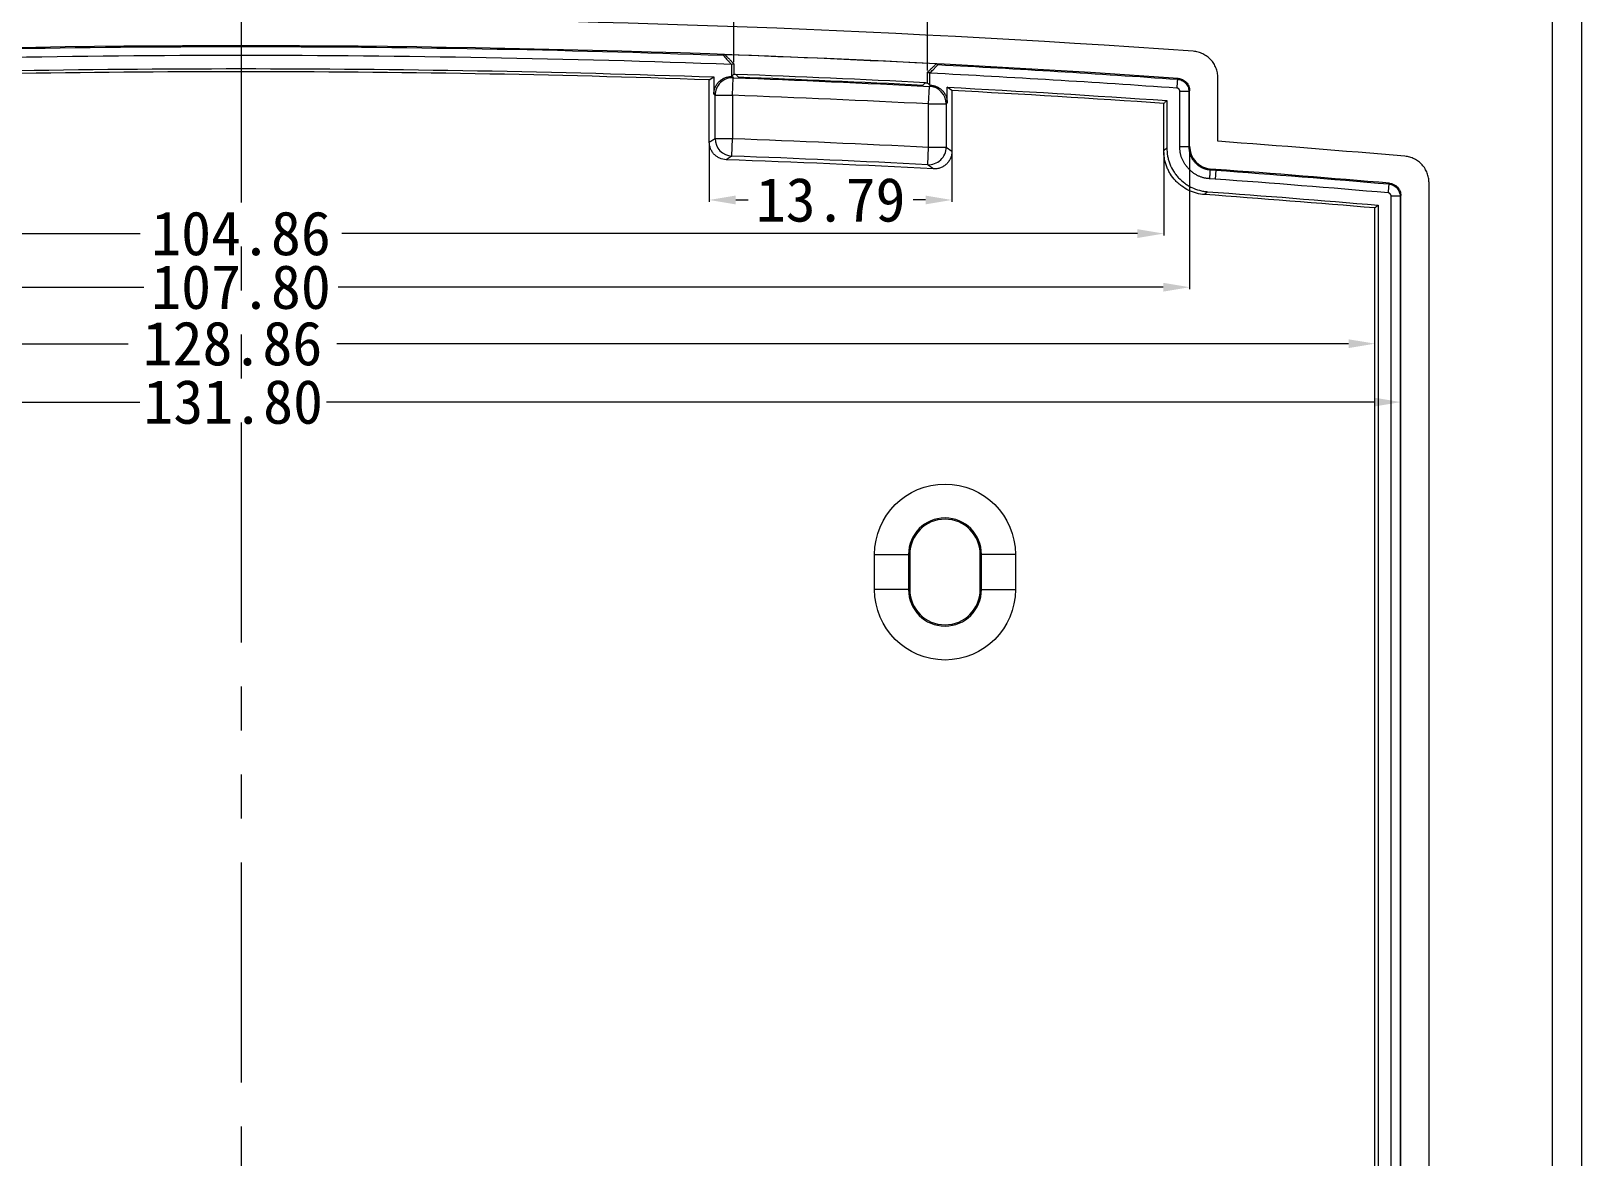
# Model space of a CAD drawing. Extents: x 28 to 864, y 245 to 592.
# Drawn here: x 776.2 to 864.3, y 494.8 to 558.7 of the extents above; entities that cross this region are included whole.
import ezdxf

# ---------------------------------------------------------------- set-up
doc = ezdxf.new("R2010")
doc.units = 0
doc.header["$MEASUREMENT"] = 0
doc.linetypes.add('PHANTOM', pattern=[2.5, 1.25, -0.25, 0.25, -0.25, 0.25, -0.25])
doc.layers.add('10', color=7, linetype='Continuous')
doc.layers.add('20', color=7, linetype='Continuous')
doc.dimstyles.new('2', dxfattribs={"dimtxt": 2.5, "dimasz": 1.5, "dimexe": 0.1, "dimexo": 0.1, "dimgap": 0.1, "dimtad": 0, "dimzin": 0, "dimdsep": 46, "dimtxsty": 'Standard', "dimcen": 0, "dimclrd": 4, "dimclre": 4, "dimclrt": 3, "dimadec": 1, "dimazin": 0, "dimtfac": 1, "dimtofl": 0, "dimtmove": 0, "dimatfit": 3, "dimfxl": 0.18, "dimtolj": 1, "dimtzin": 0, "dimlwd": 9, "dimlwe": 9, "dimarcsym": 0})

# ---------------------------------------------------------------- blocks, each defined once
blk = doc.blocks.new('*D99')
at = {"color": 4, "linetype": 'Continuous', "lineweight": 9}
for p, q in [((814.691, 552.335), (814.691, 549.049)), ((828.477, 551.814), (828.477, 549.049)), ((816.191, 549.149), (816.901, 549.149)), ((826.977, 549.149), (826.267, 549.149))]:
    blk.add_line(p, q, dxfattribs=at)
for points in [[(816.191, 549.399), (816.191, 548.899), (814.691, 549.149)], [(826.977, 549.399), (826.977, 548.899), (828.477, 549.149)]]:
    blk.add_solid(points, dxfattribs=at)
at = {"layer": 'Defpoints', "color": 0, "linetype": 'Continuous', "lineweight": 9}
for p in [(814.691, 552.435), (828.477, 551.914), (814.691, 549.149)]:
    blk.add_point(p, dxfattribs=at)
at = {"color": 3, "linetype": 'Continuous', "lineweight": 9, "insert": (821.584, 549.149), "char_height": 2.5, "attachment_point": 5}
blk.add_mtext('\\A1;13.79', dxfattribs=at)
blk = doc.blocks.new('*D100')
at = {"color": 4, "linetype": 'Continuous', "lineweight": 9}
for p, q in [((816.084, 556.987), (816.084, 560.826)), ((817.584, 560.726), (817.734, 560.726)), ((825.584, 560.726), (825.434, 560.726)), ((827.084, 556.505), (827.084, 560.826))]:
    blk.add_line(p, q, dxfattribs=at)
for points in [[(817.584, 560.976), (817.584, 560.476), (816.084, 560.726)], [(825.584, 560.976), (825.584, 560.476), (827.084, 560.726)]]:
    blk.add_solid(points, dxfattribs=at)
at = {"layer": 'Defpoints', "color": 0, "linetype": 'Continuous', "lineweight": 9}
for p in [(827.084, 560.726), (816.084, 556.887), (827.084, 556.405)]:
    blk.add_point(p, dxfattribs=at)
at = {"color": 3, "linetype": 'Continuous', "lineweight": 9, "insert": (821.584, 560.726), "char_height": 2.5, "attachment_point": 5}
blk.add_mtext('\\A1;11.00', dxfattribs=at)
blk = doc.blocks.new('*D101')
at = {"color": 4, "linetype": 'Continuous', "lineweight": 9}
for p, q in [((735.656, 551.849), (735.656, 547.139)), ((840.512, 551.849), (840.512, 547.139)), ((737.156, 547.239), (782.359, 547.239)), ((839.012, 547.239), (793.809, 547.239))]:
    blk.add_line(p, q, dxfattribs=at)
for points in [[(737.156, 547.489), (737.156, 546.989), (735.656, 547.239)], [(839.012, 547.489), (839.012, 546.989), (840.512, 547.239)]]:
    blk.add_solid(points, dxfattribs=at)
at = {"layer": 'Defpoints', "color": 0, "linetype": 'Continuous', "lineweight": 9}
for p in [(735.656, 551.949), (840.512, 551.949), (840.512, 547.239)]:
    blk.add_point(p, dxfattribs=at)
at = {"color": 3, "linetype": 'Continuous', "lineweight": 9, "insert": (788.084, 547.239), "char_height": 2.5, "attachment_point": 5}
blk.add_mtext('\\A1;104.86', dxfattribs=at)
blk = doc.blocks.new('*D102')
at = {"color": 4, "linetype": 'Continuous', "lineweight": 9}
for p, q in [((734.184, 552.103), (734.184, 544.09)), ((841.984, 552.103), (841.984, 544.09)), ((735.684, 544.19), (782.567, 544.19)), ((840.484, 544.19), (793.601, 544.19))]:
    blk.add_line(p, q, dxfattribs=at)
for points in [[(735.684, 544.44), (735.684, 543.94), (734.184, 544.19)], [(840.484, 544.44), (840.484, 543.94), (841.984, 544.19)]]:
    blk.add_solid(points, dxfattribs=at)
at = {"layer": 'Defpoints', "color": 0, "linetype": 'Continuous', "lineweight": 9}
for p in [(734.184, 552.203), (841.984, 552.203), (734.184, 544.19)]:
    blk.add_point(p, dxfattribs=at)
at = {"color": 3, "linetype": 'Continuous', "lineweight": 9, "insert": (788.084, 544.19), "char_height": 2.5, "attachment_point": 5}
blk.add_mtext('\\A1;107.80', dxfattribs=at)
blk = doc.blocks.new('*D103')
at = {"color": 4, "linetype": 'Continuous', "lineweight": 9}
for p, q in [((725.156, 540.983), (781.667, 540.983)), ((851.012, 540.983), (793.533, 540.983))]:
    blk.add_line(p, q, dxfattribs=at)
for points in [[(725.156, 541.233), (725.156, 540.733), (723.656, 540.983)], [(851.012, 541.233), (851.012, 540.733), (852.512, 540.983)]]:
    blk.add_solid(points, dxfattribs=at)
at = {"layer": 'Defpoints', "color": 0, "linetype": 'Continuous', "lineweight": 9}
for p in [(723.656, 540.983), (852.512, 540.983), (852.512, 540.983)]:
    blk.add_point(p, dxfattribs=at)
at = {"color": 3, "linetype": 'Continuous', "lineweight": 9, "insert": (787.6, 540.983), "char_height": 2.5, "attachment_point": 5}
blk.add_mtext('\\A1;128.86', dxfattribs=at)
blk = doc.blocks.new('*D104')
at = {"color": 4, "linetype": 'Continuous', "lineweight": 9}
for p, q in [((723.684, 537.665), (782.333, 537.665)), ((852.484, 537.665), (792.95, 537.665))]:
    blk.add_line(p, q, dxfattribs=at)
for points in [[(723.684, 537.915), (723.684, 537.415), (722.184, 537.665)], [(852.484, 537.915), (852.484, 537.415), (853.984, 537.665)]]:
    blk.add_solid(points, dxfattribs=at)
at = {"layer": 'Defpoints', "color": 0, "linetype": 'Continuous', "lineweight": 9}
for p in [(722.184, 537.665), (853.984, 537.665), (853.984, 537.665)]:
    blk.add_point(p, dxfattribs=at)
at = {"color": 3, "linetype": 'Continuous', "lineweight": 9, "insert": (787.641, 537.665), "char_height": 2.5, "attachment_point": 5}
blk.add_mtext('\\A1;131.80', dxfattribs=at)

msp = doc.modelspace()

# ---------------------------------------------------------------- linework, layer by layer
at = {"color": 7, "linetype": 'Continuous', "lineweight": 9}
for p, q in [((864.276, 341.932), (864.276, 591.82)), ((862.593, 343.615), (862.593, 590.138))]:
    msp.add_line(p, q, dxfattribs=at)
at = {"linetype": 'Continuous', "lineweight": 9}
for p, q in [((814.691, 555.973), (814.953, 556.139)), ((828.477, 555.367), (828.215, 555.556)), ((828.149, 552.15), (828.477, 551.914))]:
    msp.add_line(p, q, dxfattribs=at)
at = {"layer": '10', "color": 1, "linetype": 'PHANTOM', "lineweight": 9, "ltscale": 10}
msp.add_line((788.084, 561.509), (788.084, 377.555), dxfattribs=at)
at = {"layer": '20', "color": 7, "linetype": 'Continuous', "lineweight": 9}
for p, q in [((814.953, 556.139), (814.953, 555.166)), ((815.953, 556.848), (815.953, 556.165)), ((816.017, 555.098), (816.054, 556.096)), ((816.084, 556.887), (816.084, 556.292)), ((827.084, 555.808), (827.084, 556.405)), ((827.215, 555.671), (827.215, 556.354)), ((843.584, 552.482), (843.584, 556.1)), ((814.691, 552.435), (814.691, 555.973)), ((827.151, 554.608), (827.202, 555.605)), ((828.215, 554.67), (828.215, 555.556)), ((828.477, 555.367), (828.477, 551.914)), ((841.432, 552.163), (841.432, 555.313)), ((841.94, 555.313), (841.94, 552.163)), ((841.984, 552.203), (841.984, 555.354)), ((815.019, 552.641), (815.019, 555.098)), ((815.019, 555.098), (816.017, 555.098)), ((816.017, 555.098), (816.017, 552.641)), ((827.151, 554.608), (828.149, 554.608)), ((827.151, 552.15), (827.151, 554.608)), ((828.149, 554.608), (828.149, 552.15)), ((840.512, 551.949), (840.512, 554.634)), ((840.687, 554.797), (840.687, 552.112)), ((815.019, 552.641), (816.017, 552.641)), ((815.98, 551.642), (816.017, 552.641)), ((827.099, 551.152), (827.151, 552.15)), ((827.151, 552.15), (828.149, 552.15)), ((841.94, 552.163), (841.984, 552.203)), ((843.189, 550.907), (843.145, 550.866)), ((843.145, 550.866), (843.464, 550.843)), ((843.467, 550.887), (843.189, 550.907)), ((843.464, 550.843), (843.427, 550.336)), ((843.464, 550.843), (843.467, 550.887)), ((843.427, 550.336), (843.108, 550.359)), ((855.584, 386.34), (855.584, 550.137)), ((853.432, 386.656), (853.432, 549.362)), ((853.94, 549.362), (853.94, 386.656)), ((853.984, 386.616), (853.984, 549.402)), ((852.512, 387.325), (852.512, 548.694)), ((852.687, 548.854), (852.687, 387.164)), ((824.084, 527.009), (824.084, 529.009)), ((824.084, 529.009), (826.012, 529.009)), ((826.012, 529.009), (826.012, 527.009)), ((826.084, 529.009), (826.012, 529.009)), ((826.084, 529.009), (826.084, 527.009)), ((830.084, 527.009), (830.084, 529.009)), ((830.084, 529.009), (830.156, 529.009)), ((830.156, 527.009), (830.156, 529.009)), ((832.084, 529.009), (830.156, 529.009)), ((832.084, 529.009), (832.084, 527.009)), ((826.012, 527.009), (824.084, 527.009)), ((826.084, 527.009), (826.012, 527.009)), ((830.084, 527.009), (830.156, 527.009)), ((830.156, 527.009), (832.084, 527.009))]:
    msp.add_line(p, q, dxfattribs=at)
msp.add_polyline3d([(814.691, 552.435, 0), (814.697, 552.439, 0), (814.704, 552.443, 0), (814.711, 552.447, 0), (814.717, 552.451, 0), (814.724, 552.455, 0), (814.73, 552.459, 0), (814.737, 552.464, 0), (814.743, 552.468, 0), (814.75, 552.472, 0), (814.756, 552.476, 0), (814.763, 552.48, 0), (814.77, 552.484, 0), (814.776, 552.488, 0), (814.783, 552.493, 0), (814.789, 552.497, 0), (814.796, 552.501, 0), (814.802, 552.505, 0), (814.809, 552.509, 0), (814.815, 552.513, 0), (814.822, 552.517, 0), (814.829, 552.521, 0), (814.835, 552.526, 0), (814.842, 552.53, 0), (814.848, 552.534, 0), (814.855, 552.538, 0), (814.861, 552.542, 0), (814.868, 552.546, 0), (814.874, 552.55, 0), (814.881, 552.554, 0), (814.888, 552.559, 0), (814.894, 552.563, 0), (814.901, 552.567, 0), (814.907, 552.571, 0), (814.914, 552.575, 0), (814.92, 552.579, 0), (814.927, 552.583, 0), (814.933, 552.588, 0), (814.94, 552.592, 0), (814.947, 552.596, 0), (814.953, 552.6, 0), (814.96, 552.604, 0), (814.966, 552.608, 0), (814.973, 552.612, 0), (814.979, 552.616, 0), (814.986, 552.621, 0), (814.992, 552.625, 0), (814.999, 552.629, 0), (815.006, 552.633, 0), (815.012, 552.637, 0), (815.019, 552.641, 0)], dxfattribs=at)
for centre, radius, start, end in [((788.084, -206.366), 765.875, 85.948847, 94.051153), ((788.084, -206.366), 764.275, 86.004829, 93.995171), ((788.084, -206.366), 763.723, 87.908757, 92.091243), ((788.084, -206.366), 764.266, 87.037403, 87.93797), ((788.084, -206.366), 762.803, 88.001091, 91.998909), ((788.084, -206.366), 763.171, 87.07892, 87.889251), ((788.084, -206.366), 763.723, 86.007883, 87.063038), ((788.084, -206.366), 762.803, 86.05889, 86.964572), ((788.084, -206.366), 761.976, 87.061138, 87.899126), ((788.084, -206.366), 760.875, 85.013865, 85.816997), ((788.084, -206.366), 758.304, 87.026094, 87.9164), ((788.084, -206.366), 758.521, 87.05163, 87.892332), ((788.084, -206.366), 759.275, 85.069301, 85.816997), ((788.084, -206.366), 758.723, 85.072325, 85.816997), ((788.084, -206.366), 757.803, 85.122833, 85.857148), ((828.084, 529.009), 2.072, 0, 180), ((828.084, 529.009), 2, 0, 180), ((828.084, 527.009), 2.072, 180, 0), ((828.084, 527.009), 2, 180, 0)]:
    msp.add_arc(centre, radius, start, end, dxfattribs=at)
at = {"layer": '20', "color": 7, "linetype": 'Continuous', "lineweight": 9, "extrusion": (-6.70362e-16, -5.60665e-33, -1)}
for radius, start, end in [(764.231, 87.945751, 92.054256), (764.231, 92.970607, 93.992117), (759.231, 94.183003, 94.927675)]:
    msp.add_arc((-788.084, -206.366), radius, start, end, dxfattribs=at)
at = {"layer": '20', "color": 7, "linetype": 'Continuous', "lineweight": 9, "extrusion": (0, 0, -1)}
for centre, radius, start, end in [((-788.084, -206.366), 762.978, 87.981858, 92.018142), ((-788.084, -206.366), 762.975, 92.100874, 92.938862), ((-788.084, -206.366), 763.171, 92.102597, 92.110749), ((-788.084, -206.366), 763.03, 92.121773, 92.910983), ((-788.084, -206.366), 763.171, 92.92108, 92.929236), ((-788.084, -206.366), 763.04, 92.939591, 92.94355), ((-788.084, -206.366), 762.978, 93.015028, 93.95335), ((-788.084, -206.366), 759.521, 92.107668, 92.94837), ((-788.084, -206.366), 757.978, 94.155089, 94.889287), ((-828.084, 529.009), 4, 0, 180), ((-828.084, 527.009), 4, 180, 0)]:
    msp.add_arc(centre, radius, start, end, dxfattribs=at)
at = {"layer": '20', "color": 7, "linetype": 'Continuous', "lineweight": 9}
for centre, major_axis, ratio, start_param, end_param in [((816.017, 555.098), (-0.72, -0.694), 0.997161, 3.910078, 5.5147), ((827.151, 554.608), (0.689, -0.725), 0.997398, 0.812346, 2.329247), ((816.017, 552.641), (-0.533, 0.846), 0.998087, 1.009489, 2.541745), ((827.151, 552.15), (-0.584, -0.812), 0.997924, 0.572664, 2.192988), ((843.284, 552.204), (-0.952, -0.885), 0.999716, 5.534432, 7.031938)]:
    msp.add_ellipse(centre, major_axis=major_axis, ratio=ratio, start_param=start_param, end_param=end_param, dxfattribs=at)
for points, degree in [([(815.479, 557.374), (815.513, 557.385), (815.548, 557.395), (815.583, 557.406)], 3), ([(815.583, 557.406), (816.084, 556.887)], 1), ([(816.084, 556.887), (815.953, 556.848)], 1), ([(815.953, 556.165), (815.959, 556.171), (815.965, 556.177), (815.971, 556.182)], 3), ([(816.084, 556.292), (816.046, 556.255), (816.008, 556.219), (815.971, 556.182)], 3), ([(815.971, 556.182), (815.998, 556.154), (816.026, 556.125), (816.054, 556.096)], 3), ([(816.192, 556.288), (816.24, 556.239), (816.287, 556.19), (816.334, 556.141)], 3), ([(827.084, 556.405), (827.584, 556.879)], 1), ([(827.215, 556.354), (827.084, 556.405)], 1), ([(827.584, 556.879), (827.619, 556.866), (827.654, 556.852), (827.689, 556.839)], 3), ([(826.834, 555.679), (826.881, 555.724), (826.928, 555.769), (826.976, 555.814)], 3), ([(827.215, 555.671), (827.171, 555.716), (827.128, 555.762), (827.084, 555.808)], 3), ([(827.202, 555.605), (827.224, 555.626), (827.246, 555.647), (827.268, 555.668)], 3), ([(841.289, 556.011), (841.254, 555.504)], 1), ([(841.94, 555.313), (841.432, 555.313)], 1), ([(841.94, 552.163), (841.432, 552.163)], 1), ([(843.145, 550.866), (843.108, 550.359)], 1), ([(853.301, 550.059), (853.257, 549.553)], 1), ([(843.004, 549.62), (842.946, 549.566), (842.888, 549.512), (842.83, 549.457)], 3), ([(853.94, 549.362), (853.432, 549.362)], 1)]:
    msp.add_open_spline(points, degree=degree, dxfattribs=at)
for points, degree, knots in [([(815.479, 557.374), (815.544, 557.302), (815.61, 557.229), (815.676, 557.156), (815.722, 557.105), (815.768, 557.053), (815.814, 557.002), (815.861, 556.951), (815.907, 556.9), (815.953, 556.848)], 3, [0, 0, 0, 0, 0.4154, 0.4154, 0.4154, 0.7077, 0.7077, 0.7077, 1, 1, 1, 1]), ([(843.584, 556.1), (843.584, 556.195), (843.575, 556.288), (843.549, 556.425), (843.538, 556.471), (843.512, 556.561), (843.497, 556.606), (843.445, 556.737), (843.403, 556.82), (843.304, 556.978), (843.246, 557.053), (843.118, 557.19), (843.049, 557.252), (842.898, 557.363), (842.816, 557.412), (842.648, 557.493), (842.56, 557.525), (842.379, 557.573), (842.285, 557.589), (842.191, 557.596)], 3, [0, 0, 0, 0, 0.125, 0.125, 0.1875, 0.1875, 0.25, 0.25, 0.375, 0.375, 0.5, 0.5, 0.625, 0.625, 0.75, 0.75, 0.875, 0.875, 1, 1, 1, 1]), ([(814.953, 555.166), (814.953, 555.232), (814.959, 555.297), (814.985, 555.425), (815.004, 555.488), (815.054, 555.609), (815.085, 555.667), (815.157, 555.775), (815.199, 555.827), (815.292, 555.919), (815.342, 555.96), (815.451, 556.033), (815.509, 556.064), (815.63, 556.114), (815.693, 556.133), (815.822, 556.159), (815.887, 556.165), (815.953, 556.165)], 3, [0, 0, 0, 0, 0.125, 0.125, 0.25, 0.25, 0.375, 0.375, 0.5, 0.5, 0.625, 0.625, 0.75, 0.75, 0.875, 0.875, 1, 1, 1, 1]), ([(827.215, 556.354), (827.28, 556.42), (827.344, 556.486), (827.409, 556.552), (827.456, 556.6), (827.502, 556.648), (827.549, 556.695), (827.596, 556.743), (827.643, 556.791), (827.689, 556.839)], 3, [0, 0, 0, 0, 0.409121, 0.409121, 0.409121, 0.704561, 0.704561, 0.704561, 1, 1, 1, 1]), ([(827.268, 555.668), (827.331, 555.665), (827.394, 555.655), (827.516, 555.625), (827.576, 555.604), (827.691, 555.551), (827.746, 555.52), (827.848, 555.447), (827.897, 555.404), (827.984, 555.313), (828.023, 555.263), (828.091, 555.157), (828.12, 555.1), (828.167, 554.983), (828.185, 554.923), (828.209, 554.798), (828.215, 554.734), (828.215, 554.67)], 3, [0, 0, 0, 0, 0.125, 0.125, 0.25, 0.25, 0.375, 0.375, 0.5, 0.5, 0.625, 0.625, 0.75, 0.75, 0.875, 0.875, 1, 1, 1, 1]), ([(841.432, 555.313), (841.433, 555.386), (841.38, 555.443), (841.328, 555.5), (841.254, 555.504)], 2, [0, 0, 0, 0.5, 0.5, 1, 1, 1]), ([(841.289, 556.011), (841.294, 556.016), (841.3, 556.021), (841.305, 556.026), (841.314, 556.035), (841.324, 556.043), (841.333, 556.052)], 3, [0, 0, 0, 0, 0.35986, 0.35986, 0.35986, 1, 1, 1, 1]), ([(841.289, 556.011), (841.377, 556.005), (841.463, 555.983), (841.621, 555.907), (841.693, 555.854), (841.812, 555.726), (841.859, 555.651), (841.924, 555.488), (841.94, 555.401), (841.94, 555.313)], 3, [0, 0, 0, 0, 0.25, 0.25, 0.5, 0.5, 0.75, 0.75, 1, 1, 1, 1]), ([(841.333, 556.052), (841.377, 556.049), (841.42, 556.042), (841.504, 556.02), (841.546, 556.004), (841.625, 555.967), (841.662, 555.944), (841.733, 555.893), (841.766, 555.863), (841.826, 555.799), (841.852, 555.765), (841.899, 555.691), (841.919, 555.651), (841.967, 555.53), (841.984, 555.442), (841.984, 555.354)], 3, [0, 0, 0, 0, 0.125, 0.125, 0.25, 0.25, 0.375, 0.375, 0.5, 0.5, 0.625, 0.625, 0.75, 0.75, 1, 1, 1, 1]), ([(815.019, 555.098), (815.015, 555.102), (815.011, 555.106), (815.008, 555.109), (814.989, 555.128), (814.971, 555.147), (814.953, 555.166)], 3, [0, 0, 0, 0, 0.166272, 0.166272, 0.166272, 1, 1, 1, 1]), ([(828.215, 554.67), (828.197, 554.653), (828.178, 554.636), (828.16, 554.618), (828.156, 554.615), (828.153, 554.611), (828.149, 554.608)], 3, [0, 0, 0, 0, 0.840906, 0.840906, 0.840906, 1, 1, 1, 1]), ([(840.687, 554.797), (840.641, 554.754), (840.595, 554.711), (840.548, 554.667), (840.536, 554.656), (840.524, 554.645), (840.512, 554.634)], 3, [0, 0, 0, 0, 0.793477, 0.793477, 0.793477, 1, 1, 1, 1]), ([(815.654, 551.437), (815.525, 551.441), (815.398, 551.471), (815.224, 551.549), (815.168, 551.581), (815.063, 551.654), (815.015, 551.696), (814.927, 551.787), (814.886, 551.838), (814.817, 551.945), (814.788, 552.001), (814.74, 552.12), (814.721, 552.182), (814.697, 552.307), (814.691, 552.37), (814.691, 552.435)], 3, [0, 0, 0, 0, 0.25, 0.25, 0.375, 0.375, 0.5, 0.5, 0.625, 0.625, 0.75, 0.75, 0.875, 0.875, 1, 1, 1, 1]), ([(828.477, 551.914), (828.477, 551.846), (828.47, 551.778), (828.443, 551.645), (828.422, 551.58), (828.369, 551.457), (828.336, 551.397), (828.258, 551.286), (828.214, 551.235), (828.116, 551.143), (828.062, 551.101), (827.947, 551.03), (827.887, 551), (827.76, 550.953), (827.694, 550.937), (827.561, 550.917), (827.494, 550.913), (827.426, 550.917)], 3, [0, 0, 0, 0, 0.125, 0.125, 0.25, 0.25, 0.375, 0.375, 0.5, 0.5, 0.625, 0.625, 0.75, 0.75, 0.875, 0.875, 1, 1, 1, 1]), ([(840.512, 551.949), (840.541, 551.976), (840.569, 552.002), (840.597, 552.028), (840.627, 552.056), (840.657, 552.084), (840.687, 552.112)], 3, [0, 0, 0, 0, 0.484874, 0.484874, 0.484874, 1, 1, 1, 1]), ([(842.83, 549.457), (842.673, 549.469), (842.52, 549.495), (842.295, 549.554), (842.221, 549.578), (842.074, 549.632), (842.002, 549.662), (841.79, 549.764), (841.657, 549.844), (841.469, 549.982), (841.408, 550.031), (841.291, 550.135), (841.235, 550.19), (841.076, 550.361), (840.981, 550.484), (840.856, 550.682), (840.817, 550.75), (840.746, 550.89), (840.715, 550.961), (840.629, 551.178), (840.586, 551.327), (840.542, 551.558), (840.531, 551.636), (840.516, 551.792), (840.512, 551.871), (840.512, 551.949)], 3, [0, 0, 0, 0, 0.125, 0.125, 0.1875, 0.1875, 0.25, 0.25, 0.375, 0.375, 0.4375, 0.4375, 0.5, 0.5, 0.625, 0.625, 0.6875, 0.6875, 0.75, 0.75, 0.875, 0.875, 0.9375, 0.9375, 1, 1, 1, 1]), ([(840.687, 552.112), (840.687, 551.954), (840.702, 551.8), (840.745, 551.571), (840.763, 551.495), (840.806, 551.345), (840.831, 551.271), (840.917, 551.052), (840.987, 550.914), (841.111, 550.716), (841.156, 550.652), (841.251, 550.528), (841.302, 550.468), (841.461, 550.297), (841.577, 550.193), (841.765, 550.055), (841.831, 550.011), (841.965, 549.93), (842.034, 549.893), (842.244, 549.792), (842.389, 549.738), (842.616, 549.678), (842.693, 549.661), (842.848, 549.635), (842.926, 549.626), (843.004, 549.62)], 3, [0, 0, 0, 0, 0.125, 0.125, 0.1875, 0.1875, 0.25, 0.25, 0.375, 0.375, 0.4375, 0.4375, 0.5, 0.5, 0.625, 0.625, 0.6875, 0.6875, 0.75, 0.75, 0.875, 0.875, 0.9375, 0.9375, 1, 1, 1, 1]), ([(843.108, 550.359), (842.42, 550.394), (841.918, 550.934), (841.416, 551.473), (841.432, 552.163)], 2, [0, 0, 0, 0.5, 0.5, 1, 1, 1]), ([(841.94, 552.163), (841.941, 552.144), (841.941, 552.107), (841.945, 552.052), (841.951, 551.996), (841.959, 551.941), (841.97, 551.887), (841.983, 551.833), (841.998, 551.779), (842.015, 551.726), (842.035, 551.674), (842.057, 551.623), (842.081, 551.573), (842.108, 551.524), (842.136, 551.476), (842.166, 551.43), (842.199, 551.384), (842.233, 551.34), (842.269, 551.298), (842.307, 551.257), (842.347, 551.218), (842.388, 551.181), (842.431, 551.145), (842.475, 551.112), (842.52, 551.08), (842.567, 551.05), (842.616, 551.022), (842.665, 550.997), (842.715, 550.973), (842.767, 550.952), (842.819, 550.933), (842.872, 550.916), (842.926, 550.901), (842.98, 550.889), (843.035, 550.879), (843.09, 550.871), (843.127, 550.868), (843.145, 550.866)], 3, [0, 0, 0, 0, 0.028576, 0.057151, 0.085726, 0.1143, 0.142873, 0.171445, 0.200017, 0.228588, 0.257159, 0.28573, 0.3143, 0.34287, 0.371439, 0.400009, 0.428578, 0.457147, 0.485716, 0.514284, 0.542853, 0.571422, 0.599991, 0.628561, 0.65713, 0.6857, 0.71427, 0.742841, 0.771412, 0.799983, 0.828555, 0.857127, 0.8857, 0.914274, 0.942849, 0.971424, 1, 1, 1, 1]), ([(815.98, 551.642), (815.946, 551.621), (815.911, 551.599), (815.876, 551.577), (815.802, 551.53), (815.728, 551.483), (815.654, 551.437)], 3, [0, 0, 0, 0, 0.320162, 0.320162, 0.320162, 1, 1, 1, 1]), ([(827.426, 550.917), (827.391, 550.942), (827.356, 550.967), (827.321, 550.992), (827.247, 551.045), (827.173, 551.098), (827.099, 551.152)], 3, [0, 0, 0, 0, 0.32011, 0.32011, 0.32011, 1, 1, 1, 1]), ([(855.584, 550.137), (855.584, 550.23), (855.575, 550.322), (855.55, 550.458), (855.539, 550.503), (855.514, 550.592), (855.499, 550.637), (855.448, 550.767), (855.407, 550.849), (855.31, 551.006), (855.253, 551.081), (855.128, 551.218), (855.059, 551.279), (854.912, 551.391), (854.831, 551.44), (854.666, 551.522), (854.58, 551.555), (854.401, 551.605), (854.308, 551.622), (854.215, 551.63)], 3, [0, 0, 0, 0, 0.125, 0.125, 0.1875, 0.1875, 0.25, 0.25, 0.375, 0.375, 0.5, 0.5, 0.625, 0.625, 0.75, 0.75, 0.875, 0.875, 1, 1, 1, 1]), ([(853.301, 550.059), (853.306, 550.064), (853.311, 550.069), (853.316, 550.074), (853.326, 550.082), (853.335, 550.091), (853.344, 550.099)], 3, [0, 0, 0, 0, 0.359862, 0.359862, 0.359862, 1, 1, 1, 1]), ([(853.301, 550.059), (853.387, 550.052), (853.472, 550.028), (853.627, 549.952), (853.698, 549.899), (853.815, 549.771), (853.861, 549.697), (853.924, 549.535), (853.94, 549.449), (853.94, 549.362)], 3, [0, 0, 0, 0, 0.25, 0.25, 0.5, 0.5, 0.75, 0.75, 1, 1, 1, 1]), ([(853.344, 550.099), (853.388, 550.096), (853.43, 550.088), (853.513, 550.065), (853.554, 550.049), (853.632, 550.011), (853.669, 549.988), (853.738, 549.937), (853.77, 549.907), (853.829, 549.844), (853.855, 549.809), (853.901, 549.736), (853.921, 549.697), (853.952, 549.616), (853.964, 549.575), (853.98, 549.49), (853.984, 549.446), (853.984, 549.402)], 3, [0, 0, 0, 0, 0.125, 0.125, 0.25, 0.25, 0.375, 0.375, 0.5, 0.5, 0.625, 0.625, 0.75, 0.75, 0.875, 0.875, 1, 1, 1, 1]), ([(853.432, 549.362), (853.433, 549.434), (853.381, 549.491), (853.33, 549.548), (853.257, 549.553)], 2, [0, 0, 0, 0.5, 0.5, 1, 1, 1]), ([(852.687, 548.854), (852.652, 548.822), (852.617, 548.79), (852.582, 548.758), (852.559, 548.737), (852.536, 548.715), (852.512, 548.694)], 3, [0, 0, 0, 0, 0.6, 0.6, 0.6, 1, 1, 1, 1])]:
    msp.add_open_spline(points, degree=degree, knots=knots, dxfattribs=at)

# ---------------------------------------------------------------- dimensions: what is measured, and where the dimension line sits
at = {"linetype": 'Continuous', "lineweight": 9}
for base, p1, p2, picture, middle in [((827.084, 560.726), (816.084, 556.887), (827.084, 556.405), '*D100', (821.584, 560.726)), ((734.184, 544.19), (841.984, 552.203), (734.184, 552.203), '*D102', (788.084, 544.19)), ((840.512, 547.239), (735.656, 551.949), (840.512, 551.949), '*D101', (788.084, 547.239)), ((814.691, 549.149), (828.477, 551.914), (814.691, 552.435), '*D99', (821.584, 549.149))]:
    dim = msp.add_linear_dim(base=base, p1=p1, p2=p2, dimstyle='2', dxfattribs=at)
    dim.commit()
    dim.dimension.update_dxf_attribs({"geometry": picture, "text_midpoint": middle})
for base, p1, p2, picture, middle in [((852.512, 540.983), (723.656, 540.983), (852.512, 540.983), '*D103', (787.6, 540.983)), ((853.984, 537.665), (722.184, 537.665), (853.984, 537.665), '*D104', (787.641, 537.665))]:
    dim = msp.add_linear_dim(base=base, p1=p1, p2=p2, dimstyle='2', dxfattribs=at)
    dim.commit()
    dim.dimension.update_dxf_attribs({"geometry": picture, "text_midpoint": middle, "dimtype": 160})

doc.saveas('drawing.dxf')
